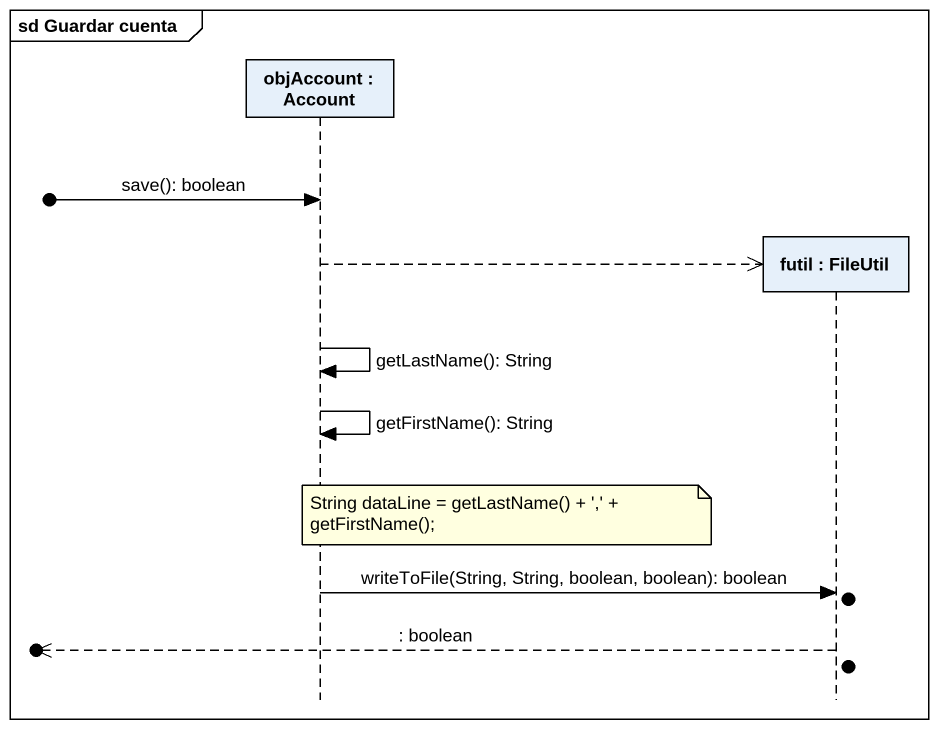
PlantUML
@startuml
mainframe sd Guardar cuenta
hide footbox
participant "objAccount : Account" as objAccount
participant "futil : FileUtil" as futil

[o-> objAccount : save(): boolean
objAccount -->> futil **
objAccount -> objAccount : getLastName(): String
objAccount -> objAccount : getFirstName(): String
note over objAccount : String dataLine = getLastName() + ',' + getFirstName();
objAccount -> futil : writeToFile(String, String, boolean, boolean): boolean
[o<<-- futil : : boolean
@enduml
